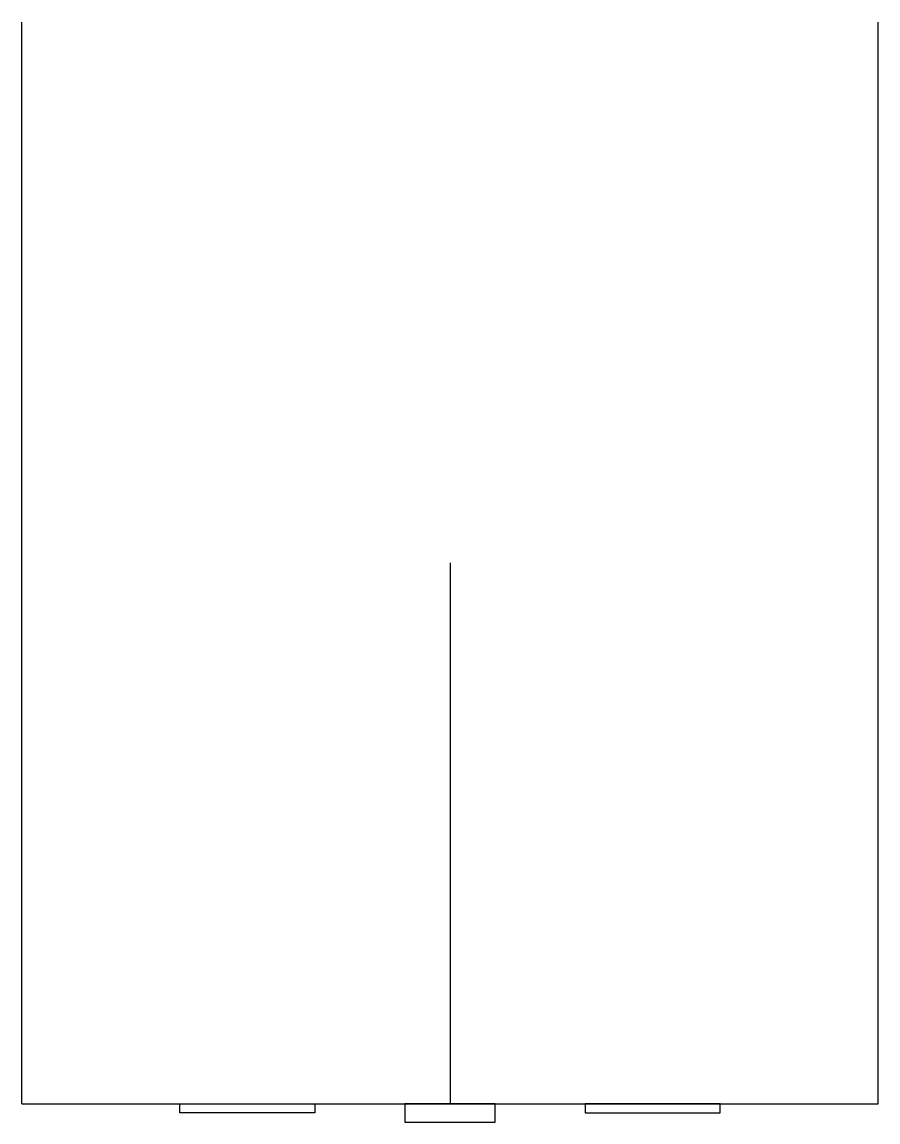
# Model space of a CAD drawing. Header units: millimetres. Extents: x -48 to 48, y -62 to 60.
import ezdxf

# ---------------------------------------------------------------- set-up
doc = ezdxf.new("R2010")
doc.units = ezdxf.units.MM
doc.layers.get('0').update_dxf_attribs({"linetype": 'CONTINUOUS'})

msp = doc.modelspace()

# ---------------------------------------------------------------- linework, layer by layer
for p, q in [((-47.5, -60), (-47.5, 60)), ((47.5, -60), (47.5, 60)), ((0, 0), (0, -60)), ((-47.5, -60), (47.5, -60))]:
    msp.add_line(p, q)
for points in [[(-30, -60), (-15, -60), (-15, -61), (-30, -61)], [(5, -60), (-5, -60), (-5, -62), (5, -62)], [(30, -60), (15, -60), (15, -61), (30, -61)]]:
    msp.add_lwpolyline(points, close=True)

doc.saveas('drawing.dxf')
